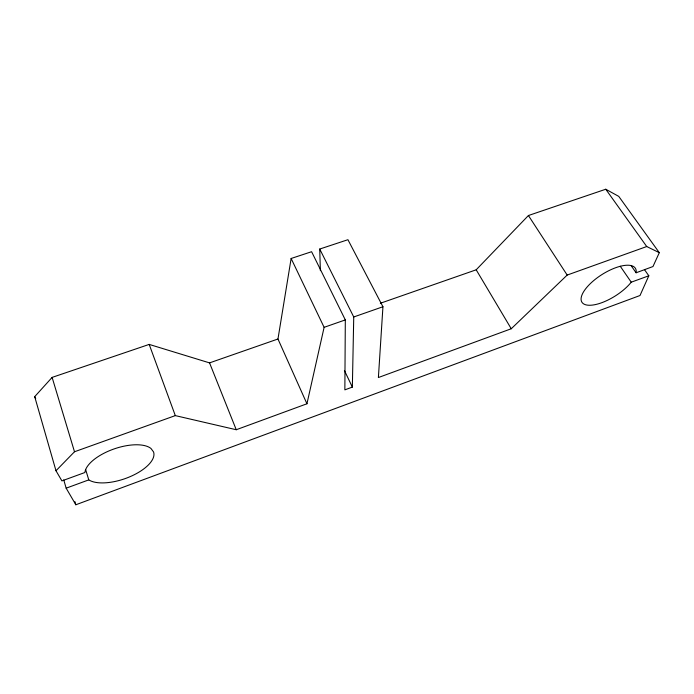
<?xml version="1.0" encoding="UTF-8"?>
<svg xmlns="http://www.w3.org/2000/svg" width="694" height="694" viewBox="0 0 694 694"><rect width="100%" height="100%" fill="white"/><g stroke="black" fill="none" stroke-linecap="round" stroke-linejoin="round"><path stroke-width="1.04" d="M63.753 479.918L66.156 488.177L88.78 479.884A36.149 15.832 -19.1 0 0 130.29 476.587A36.149 15.832 -19.1 0 0 153.521 451.881L150.954 448.454A36.149 15.832 -19.1 0 0 112.992 449.322A36.149 15.832 -19.1 0 0 84.902 472.51L61.905 480.89L55.988 470.749L74.501 451.759L175.313 415.611L236.246 429.733L306.939 403.778L277.964 339.002L291.133 258.48L311.597 251.714L345.317 319.908L344.857 389.855L352.352 387.105L353.74 316.976L319.726 249.042L347.928 239.708L382.941 306.748L378.395 377.536L511.244 328.756L567.18 275.067L646.73 246.535L659.3 252.677L652.976 266.539L636.103 272.777A31.664 12.605 -32.4 0 0 601.568 274.807A31.664 12.605 -32.4 0 0 586.04 304.874A31.664 12.605 -32.4 0 0 631.245 282.189L648.812 275.787L644.492 269.645M306.939 403.778L324.115 327.334L291.133 258.48M648.812 275.787L640.007 295.514L75.837 504.764L66.156 488.177M55.988 470.749L34.7 396.656L52.119 377.397L149.193 344.406L209.553 362.884L277.964 339.002M380.347 303.261L476.188 269.801L528.42 215.522L605.758 189.236L618.753 196.385L659.3 252.677M324.115 327.334L345.317 319.908M353.74 316.976L382.941 306.748M605.758 189.236L646.73 246.535M631.21 265.759L636.103 272.777M620.254 266.244L631.245 282.189M528.42 215.522L567.18 275.067M476.188 269.801L511.244 328.756M34.7 396.656L35.715 398.521M344.406 370.501L352.352 387.105M209.553 362.884L236.246 429.733M149.193 344.406L175.313 415.611M85.622 469.508L88.78 479.884M52.119 377.397L74.501 451.759M74.926 501.658L75.837 504.764M319.726 249.042L320.376 270.66"/></g></svg>
